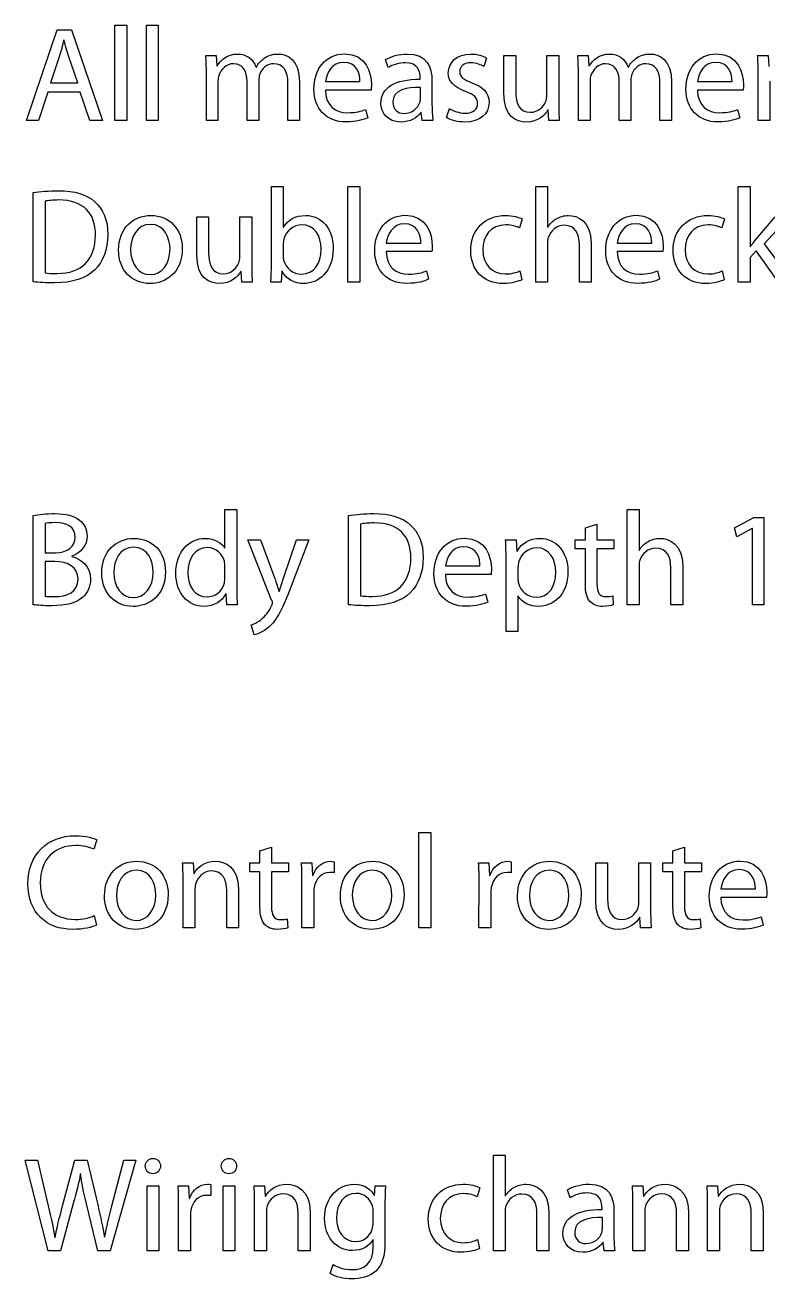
# Model space of a CAD drawing. Extents: x 14 to 1178, y 12 to 836.
# Drawn here: x 332.73 to 356.1, y 734 to 773.45 of the extents above; entities that cross this region are included whole.
import ezdxf

# ---------------------------------------------------------------- set-up
doc = ezdxf.new("R2010")
doc.units = 0
doc.layers.add('Gibson-Explorer-00-1958', color=7, linetype='CONTINUOUS')

msp = doc.modelspace()

# ---------------------------------------------------------------- linework, layer by layer
at = {"layer": 'Gibson-Explorer-00-1958', "color": 7}
for points in [[(333.452677, 771.342092), (333.156227, 770.444625), (332.775199, 770.444625), (333.74465, 773.297857), (334.189242, 773.297857), (335.162824, 770.444625), (334.769222, 770.444625), (334.464331, 771.342092), (333.452677, 771.342092)], [(335.55677, 773.450292), (335.929357, 773.450292), (335.929357, 770.444625), (335.55677, 770.444625), (335.55677, 773.450292)], [(336.547409, 773.450292), (336.919995, 773.450292), (336.919995, 770.444625), (336.547409, 770.444625), (336.547409, 773.450292)], [(342.887933, 768.370327), (343.26052, 768.370327), (343.26052, 765.364661), (342.887933, 765.364661), (342.887933, 768.370327)], [(355.608422, 757.609053), (355.599956, 757.609053), (355.121589, 757.350855), (355.049587, 757.634559), (355.650756, 757.956328), (355.968221, 757.956328), (355.968221, 755.204555), (355.608387, 755.204555), (355.608387, 757.609053)], [(345.120699, 748.050292), (345.493286, 748.050292), (345.493286, 745.044626), (345.120699, 745.044626), (345.120699, 748.050292)], [(336.568079, 734.884697), (336.568079, 736.933665), (336.940665, 736.933665), (336.940665, 734.884697), (336.568079, 734.884697)], [(338.959492, 734.884697), (338.959492, 736.933665), (339.332078, 736.933665), (339.332078, 734.884697), (338.959492, 734.884697)]]:
    msp.add_lwpolyline(points, close=True, dxfattribs=at)
for points in [[(333.960659, 772.97196), (333.947924, 772.97196)], [(333.808227, 772.455529), (333.528831, 771.629923), (334.388208, 771.629923), (334.388194, 771.629923)], [(334.388194, 771.629923), (334.10449, 772.451225)], [(338.418595, 772.493594), (338.744499, 772.493594), (338.761397, 772.163394), (338.774132, 772.163394)], [(347.790976, 771.295561), (347.790976, 772.493594), (348.163563, 772.493594), (348.163563, 771.363259)], [(349.145763, 771.240457), (349.145763, 772.493594), (349.518176, 772.493594), (349.518176, 771.003425), (349.518191, 771.003425)], [(350.11938, 772.493594), (350.445283, 772.493594), (350.462182, 772.163394), (350.474917, 772.163394)], [(355.770806, 772.493594), (356.101006, 772.493594), (356.122173, 772.15909), (356.130639, 772.15909)], [(339.997657, 772.129457), (340.006088, 772.129457)], [(344.15454, 772.112559), (344.069965, 772.362325)], [(347.249251, 772.41316), (347.160369, 772.146496)], [(351.698442, 772.129457), (351.706873, 772.129457)], [(338.799603, 771.680723), (338.799603, 770.444625), (338.435458, 770.444625), (338.435458, 771.93878), (338.435494, 771.93878)], [(340.082218, 771.71466), (340.082218, 770.444625), (339.718243, 770.444625), (339.718243, 771.672292)], [(341.365006, 771.65109), (341.365006, 770.444625), (341.000858, 770.444625), (341.000858, 771.604594)], [(342.181863, 771.672292), (343.265688, 771.672292), (343.265688, 771.672292)], [(345.157924, 771.748421), (345.157924, 771.79079)], [(345.530511, 771.701925), (345.530511, 770.935727), (345.530493, 770.935727)], [(350.500387, 771.680723), (350.500387, 770.444625), (350.136243, 770.444625), (350.136243, 771.93878), (350.136243, 771.93878)], [(351.783003, 771.71466), (351.783003, 770.444625), (351.419028, 770.444625), (351.419028, 771.672292)], [(353.065777, 771.65109), (353.065777, 770.444625), (352.701643, 770.444625), (352.701643, 771.604594)], [(353.882775, 771.672292), (354.966614, 771.672292), (354.966614, 771.672292)], [(356.160202, 771.680723), (356.160202, 770.444625), (355.787598, 770.444625), (355.787598, 771.93878), (355.787739, 771.93878)], [(343.612793, 771.401323), (342.177739, 771.405557), (342.177728, 771.405627)], [(345.166363, 771.134694), (345.166363, 771.490223), (345.166349, 771.490223)], [(355.313747, 771.401323), (353.878683, 771.405557), (353.878647, 771.405627)], [(343.443456, 770.796027), (343.511151, 770.53349)], [(345.560126, 770.444625), (345.225608, 770.444625), (345.191671, 770.702823), (345.179112, 770.702823)], [(345.987658, 770.541957), (346.07654, 770.821357), (346.07654, 770.821357)], [(349.53523, 770.444625), (349.205019, 770.444625), (349.183817, 770.779129), (349.175386, 770.779129)], [(355.144379, 770.796027), (355.212077, 770.53349)], [(332.986901, 765.373198), (332.986901, 768.179933), (332.986901, 768.179827)], [(340.479294, 768.370327), (340.851884, 768.370327), (340.851884, 767.087733), (340.860315, 767.087733)], [(340.479301, 765.893827), (340.479301, 768.370327), (340.479294, 768.370327)], [(349.165917, 766.600759), (349.165917, 765.364661), (348.793331, 765.364661), (348.793331, 768.370327), (348.793345, 768.370327)], [(348.793345, 768.370327), (349.165931, 768.370327), (349.165931, 767.091861), (349.174363, 767.091861)], [(355.719054, 766.706698), (356.324526, 767.413629), (356.768956, 767.413629), (355.977252, 766.571125), (356.879022, 765.364661), (356.425985, 765.364661), (355.723357, 766.350992), (355.532858, 766.135163), (355.532858, 765.364661), (355.160254, 765.364661), (355.160254, 768.370327), (355.532858, 768.370327), (355.532858, 766.473794), (355.532822, 766.473794)], [(333.359487, 767.908788), (333.359487, 765.652421), (333.359487, 765.652492)], [(338.133858, 766.215596), (338.133858, 767.413629), (338.506444, 767.413629), (338.506444, 766.283294)], [(339.488645, 766.160492), (339.488645, 767.413629), (339.861058, 767.413629), (339.861058, 765.923461), (339.861072, 765.923461)], [(348.365807, 767.350059), (348.281059, 767.066531)], [(354.732687, 767.350059), (354.64795, 767.066531)], [(340.851887, 766.554263), (340.851887, 766.185963), (340.851884, 766.185963)], [(344.094405, 766.592327), (345.178234, 766.592327), (345.178234, 766.592327)], [(350.537415, 766.583896), (350.537415, 765.364661), (350.165002, 765.364661), (350.165002, 766.541492)], [(351.358562, 766.592327), (352.44239, 766.592327), (352.44239, 766.592327)], [(345.525339, 766.321359), (344.090285, 766.325592), (344.090271, 766.325663)], [(352.789516, 766.321359), (351.354462, 766.325592), (351.354427, 766.325663)], [(355.532822, 766.473794), (355.541289, 766.473794)], [(336.665057, 765.597565), (336.669185, 765.597565), (336.669192, 765.597565)], [(339.878111, 765.364661), (339.547901, 765.364661), (339.526699, 765.699165), (339.518267, 765.699165)], [(340.813808, 765.703327), (340.805201, 765.703327), (340.784175, 765.364661), (340.462403, 765.364661)], [(345.355999, 765.716063), (345.423697, 765.453561)], [(348.293805, 765.716063), (348.357368, 765.436663), (348.357368, 765.436663)], [(352.620155, 765.716063), (352.687853, 765.453561)], [(354.660685, 765.716063), (354.724256, 765.436663), (354.724256, 765.436663)], [(336.660764, 765.318165), (336.656636, 765.318165), (336.656633, 765.318165)], [(332.991208, 755.213163), (332.991208, 758.015771), (332.991208, 758.015594)], [(339.010313, 756.991022), (339.018745, 756.991022), (339.018745, 758.210222), (339.391331, 758.210222), (339.391334, 758.210222)], [(339.391334, 758.210222), (339.391334, 755.733722)], [(342.904987, 755.213092), (342.904987, 758.019828), (342.904987, 758.019722)], [(352.043945, 756.440653), (352.043945, 755.204555), (351.671359, 755.204555), (351.671359, 758.210222), (351.671377, 758.210222)], [(351.671377, 758.210222), (352.043963, 758.210222), (352.043963, 756.931755), (352.052394, 756.931755)], [(333.359487, 757.770026), (333.359487, 756.847265), (333.359487, 756.847194)], [(343.277573, 757.748683), (343.277573, 755.492316), (343.277573, 755.492386)], [(350.355022, 755.852326), (350.355022, 756.969926), (350.037384, 756.969926), (350.037384, 757.253629), (350.355022, 757.253629), (350.355022, 757.630361), (350.718997, 757.744731), (350.718979, 757.744626)], [(350.718979, 757.744626), (350.718979, 757.253524), (351.252453, 757.253524), (351.252453, 756.96982), (350.718979, 756.96982), (350.718979, 755.86499)], [(340.487905, 755.361153), (339.734291, 757.253524), (340.140638, 757.253524), (340.140641, 757.253524)], [(340.140641, 757.253524), (340.585233, 756.042755)], [(340.860319, 756.051186), (341.266842, 757.253524), (341.660443, 757.253524), (341.101647, 755.792988)], [(347.844754, 757.253524), (348.179103, 757.253524), (348.200269, 756.902122), (348.208701, 756.902122)], [(333.359487, 756.847194), (333.693836, 756.847194)], [(334.201987, 756.741255), (334.201987, 756.728555)], [(333.664206, 756.571851), (333.359487, 756.571851), (333.359487, 755.483885), (333.359487, 755.483955)], [(339.018748, 756.063781), (339.018748, 756.419486), (339.018748, 756.419486)], [(345.956479, 756.432222), (347.040308, 756.432222), (347.040308, 756.432222)], [(348.242634, 755.479651), (348.234203, 755.479651), (348.234203, 754.366355), (347.861613, 754.366355), (347.861613, 756.584657), (347.861617, 756.584657)], [(348.234206, 756.394157), (348.234206, 756.038628), (348.234206, 756.038628)], [(353.41545, 756.42379), (353.41545, 755.204555), (353.043023, 755.204555), (353.043023, 756.381386)], [(347.387413, 756.161253), (345.952359, 756.165486), (345.952345, 756.165557)], [(339.408197, 755.204555), (339.073852, 755.204555), (339.056813, 755.560085), (339.048381, 755.560085)], [(340.720626, 755.623655), (340.729233, 755.623655)], [(347.218072, 755.555957), (347.285771, 755.293455)], [(351.214385, 755.492492), (351.231283, 755.208965)], [(336.131738, 755.158059), (336.127611, 755.158059), (336.127604, 755.158059)], [(336.136063, 755.437459), (336.140191, 755.437459), (336.140198, 755.437459)], [(339.941685, 754.269059), (339.848668, 754.582185)], [(334.989363, 747.817424), (334.896173, 747.516822)], [(340.120642, 745.692361), (340.120642, 746.809961), (339.803005, 746.809961), (339.803005, 747.093665), (340.120642, 747.093665), (340.120642, 747.470396), (340.484617, 747.584767), (340.484635, 747.584696)], [(340.484635, 747.584696), (340.484635, 747.093594), (341.018109, 747.093594), (341.018109, 746.809891), (340.484635, 746.809891), (340.484635, 745.705061)], [(353.109592, 745.692361), (353.109592, 746.809961), (352.791951, 746.809961), (352.791951, 747.093665), (353.109592, 747.093665), (353.109592, 747.470396), (353.473588, 747.584767), (353.473517, 747.584696)], [(353.473517, 747.584696), (353.473517, 747.093594), (354.006988, 747.093594), (354.006988, 746.809891), (353.473517, 746.809891), (353.473517, 745.705061)], [(337.686165, 747.093594), (338.016379, 747.093594), (338.037581, 746.759091), (338.046013, 746.759091)], [(341.42447, 747.093594), (341.75055, 747.093594), (341.767413, 746.691393), (341.780148, 746.691393)], [(342.453149, 747.127391), (342.453149, 746.780116)], [(346.996052, 747.093594), (347.322131, 747.093594), (347.338994, 746.691393), (347.351729, 746.691393)], [(348.024731, 747.127391), (348.024731, 746.780116)], [(350.679517, 745.895561), (350.679517, 747.093594), (351.052104, 747.093594), (351.052104, 745.963259)], [(352.034304, 745.840457), (352.034304, 747.093594), (352.406717, 747.093594), (352.406717, 745.603426), (352.406731, 745.603426)], [(338.075632, 746.280724), (338.075632, 745.044626), (337.703042, 745.044626), (337.703042, 746.538781), (337.703063, 746.538781)], [(341.809792, 746.136755), (341.809792, 745.044485), (341.437205, 745.044485), (341.441509, 746.45422), (341.441509, 746.454361)], [(347.381373, 746.136755), (347.381373, 745.044485), (347.008784, 745.044485), (347.013087, 746.45422), (347.013091, 746.454361)], [(339.447133, 746.268165), (339.447133, 745.044626), (339.07472, 745.044626), (339.07472, 746.225761)], [(356.048054, 746.001324), (354.612989, 746.005557), (354.612954, 746.005628)], [(354.617117, 746.272293), (355.700921, 746.272293), (355.700921, 746.272293)], [(334.908919, 745.429789), (334.980924, 745.133491), (334.980924, 745.133491)], [(336.221503, 745.27753), (336.22563, 745.27753), (336.225637, 745.27753)], [(340.980041, 745.332528), (340.996904, 745.049)], [(343.639135, 745.27753), (343.643262, 745.27753), (343.643269, 745.27753)], [(349.210717, 745.27753), (349.214844, 745.27753), (349.214851, 745.27753)], [(352.423771, 745.044626), (352.09356, 745.044626), (352.072358, 745.37913), (352.063927, 745.37913)], [(353.968923, 745.332528), (353.985856, 745.049)], [(355.878686, 745.396028), (355.946384, 745.133491)], [(336.217213, 744.99813), (336.213085, 744.99813), (336.213078, 744.99813)], [(343.634845, 744.99813), (343.630718, 744.99813), (343.630711, 744.99813)], [(349.206423, 744.99813), (349.202296, 744.99813), (349.202292, 744.99813)], [(333.456811, 734.884697), (332.733, 737.737928), (333.122466, 737.737928), (333.461119, 736.294432)], [(333.913969, 736.298559), (334.294997, 737.737928), (334.680333, 737.737928), (335.027424, 736.290128)], [(335.463394, 736.298559), (335.840287, 737.737928), (336.217008, 737.737928), (335.408445, 734.884697), (335.023113, 734.884697), (334.663273, 736.366434)], [(347.832488, 736.120795), (347.832488, 734.884697), (347.459902, 734.884697), (347.459902, 737.890363), (347.459919, 737.890363)], [(347.459919, 737.890363), (347.832505, 737.890363), (347.832505, 736.611897), (347.840937, 736.611897)], [(334.477062, 737.301965), (334.468631, 737.301965)], [(336.750151, 737.310397), (336.745847, 737.310397), (336.745847, 737.310397)], [(337.545982, 736.933665), (337.872062, 736.933665), (337.888924, 736.531463), (337.90166, 736.531463)], [(338.574661, 736.967461), (338.574661, 736.620187)], [(339.141564, 737.310397), (339.13726, 737.310397), (339.137257, 737.310397)], [(339.933229, 736.933665), (340.263443, 736.933665), (340.284645, 736.599161), (340.293077, 736.599161)], [(343.717695, 736.628759), (343.726126, 736.628759), (343.738862, 736.933665), (344.069072, 736.933665)], [(351.832935, 736.933665), (352.163145, 736.933665), (352.184347, 736.599161), (352.192779, 736.599161)], [(354.182283, 736.933665), (354.512518, 736.933665), (354.533685, 736.599161), (354.542152, 736.599161)], [(347.032384, 736.870095), (346.947633, 736.586567)], [(349.87698, 736.55263), (349.792405, 736.80222)], [(334.248487, 736.370561), (333.84214, 734.884697), (333.456804, 734.884697), (333.456811, 734.884697)], [(337.931304, 735.976861), (337.931304, 734.884591), (337.558717, 734.884591), (337.563021, 736.294326), (337.563021, 736.294432)], [(340.322696, 736.120795), (340.322696, 734.884697), (339.950106, 734.884697), (339.950106, 736.378993), (339.950127, 736.378993)], [(344.052209, 736.374865), (344.052209, 735.185299), (344.052202, 735.185299)], [(350.880364, 736.188493), (350.880364, 736.230861)], [(352.222398, 736.120795), (352.222398, 734.884697), (351.849812, 734.884697), (351.849812, 736.378993), (351.849833, 736.378993)], [(354.571679, 736.120795), (354.571679, 734.884697), (354.199075, 734.884697), (354.199075, 736.378993), (354.199216, 736.378993)], [(341.694197, 736.108236), (341.694197, 734.884697), (341.321784, 734.884697), (341.321784, 736.065832)], [(343.679609, 735.760961), (343.679609, 736.129226), (343.679616, 736.129226)], [(349.203989, 736.103932), (349.203989, 734.884697), (348.831572, 734.884697), (348.831572, 736.061528)], [(350.888806, 735.574765), (350.888806, 735.930295), (350.888824, 735.930295)], [(351.252951, 736.141997), (351.252951, 735.375799), (351.252968, 735.375799)], [(353.59392, 736.108236), (353.59392, 734.884697), (353.221493, 734.884697), (353.221493, 736.065832)], [(355.943244, 736.108236), (355.943244, 734.884697), (355.570852, 734.884697), (355.570852, 736.065832)], [(333.672821, 735.308101), (333.681252, 735.308101)], [(335.22638, 735.312228), (335.234811, 735.312228)], [(343.683751, 735.011661), (343.683751, 735.236099), (343.675319, 735.236099)], [(346.960382, 735.236099), (347.023942, 734.956699), (347.023942, 734.956699)], [(351.282602, 734.884697), (350.948084, 734.884697), (350.914146, 735.142895), (350.901552, 735.142895)], [(342.329141, 734.169334), (342.42233, 734.457165)]]:
    msp.add_lwpolyline(points, dxfattribs=at)
for points in [[(333.947924, 772.97196), (333.909856, 772.806931), (333.863176, 772.62899), (333.808227, 772.455529)], [(334.10449, 772.451225), (334.045234, 772.637421), (334.002862, 772.806931), (333.960659, 772.97196)], [(338.435494, 771.93878), (338.435494, 772.154927), (338.427062, 772.32426), (338.418595, 772.493594)], [(338.774132, 772.163394), (338.88851, 772.358021), (339.079024, 772.54009), (339.421811, 772.54009)], [(339.421811, 772.54009), (339.697073, 772.54009), (339.908775, 772.370792), (339.997657, 772.129457)], [(340.238975, 772.396262), (340.361621, 772.48929), (340.492879, 772.54009), (340.687697, 772.54009)], [(340.687697, 772.54009), (340.96279, 772.54009), (341.365006, 772.362325), (341.365006, 771.65109)], [(341.817888, 771.435261), (341.817888, 772.057631), (342.186167, 772.544429), (342.783031, 772.544429)], [(342.783031, 772.544429), (343.451895, 772.544429), (343.625528, 771.955996), (343.625528, 771.579088)], [(344.069965, 772.362325), (344.239291, 772.467947), (344.489058, 772.54009), (344.74727, 772.54009)], [(344.74727, 772.54009), (345.378065, 772.54009), (345.530511, 772.112559), (345.530511, 771.701925)], [(346.042779, 771.93878), (346.042779, 772.269157), (346.313564, 772.54009), (346.749714, 772.54009)], [(346.749714, 772.54009), (346.957109, 772.54009), (347.139181, 772.485162), (347.249251, 772.41316)], [(350.136243, 771.93878), (350.136243, 772.154927), (350.127812, 772.32426), (350.11938, 772.493594)], [(350.474917, 772.163394), (350.589294, 772.358021), (350.779809, 772.54009), (351.122596, 772.54009)], [(351.122596, 772.54009), (351.397858, 772.54009), (351.609559, 772.370792), (351.698442, 772.129457)], [(351.939587, 772.396262), (352.062406, 772.48929), (352.193664, 772.54009), (352.388482, 772.54009)], [(352.388482, 772.54009), (352.663575, 772.54009), (353.065777, 772.362325), (353.065777, 771.65109)], [(353.518814, 771.435261), (353.518814, 772.057631), (353.887079, 772.544429), (354.483943, 772.544429)], [(354.483943, 772.544429), (355.15281, 772.544429), (355.326447, 771.955996), (355.326447, 771.579088)], [(355.787739, 771.93878), (355.787739, 772.154927), (355.783506, 772.32426), (355.770806, 772.493594)], [(339.290532, 772.235396), (339.061953, 772.235396), (338.888492, 772.049023), (338.829236, 771.862792)], [(339.718243, 771.672292), (339.718243, 772.002492), (339.574235, 772.235396), (339.290532, 772.235396)], [(340.006088, 772.129457), (340.069475, 772.247955), (340.154227, 772.332727), (340.238975, 772.396262)], [(340.556439, 772.235396), (340.340433, 772.235396), (340.179546, 772.078621), (340.111851, 771.900857)], [(341.000858, 771.604594), (341.000858, 772.002492), (340.85272, 772.235396), (340.556439, 772.235396)], [(342.753402, 772.277764), (342.372373, 772.277764), (342.211489, 771.93049), (342.181863, 771.672292)], [(343.265688, 771.672292), (343.269992, 771.90516), (343.168364, 772.277764), (342.753402, 772.277764)], [(344.692148, 772.265029), (344.4975, 772.265029), (344.298547, 772.20989), (344.15454, 772.112559)], [(345.157924, 771.79079), (345.157924, 771.960123), (345.111245, 772.269157), (344.692148, 772.265029)], [(346.741272, 772.265029), (346.521132, 772.265029), (346.40262, 772.137888), (346.40262, 771.985629)], [(347.160369, 772.146496), (347.079925, 772.193027), (346.931786, 772.265029), (346.741272, 772.265029)], [(350.99132, 772.235396), (350.762738, 772.235396), (350.589277, 772.049023), (350.530021, 771.862792)], [(351.419028, 771.672292), (351.419028, 772.002492), (351.27502, 772.235396), (350.99132, 772.235396)], [(351.706873, 772.129457), (351.77026, 772.247955), (351.855012, 772.332727), (351.939587, 772.396262)], [(352.257224, 772.235396), (352.041218, 772.235396), (351.880331, 772.078621), (351.812636, 771.900857)], [(352.701643, 771.604594), (352.701643, 772.002492), (352.553505, 772.235396), (352.257224, 772.235396)], [(354.45431, 772.277764), (354.07331, 772.277764), (353.912408, 771.93049), (353.882775, 771.672292)], [(354.966614, 771.672292), (354.970847, 771.90516), (354.869283, 772.277764), (354.45431, 772.277764)], [(338.829236, 771.862792), (338.808034, 771.807864), (338.799603, 771.744294), (338.799603, 771.680723)], [(340.111851, 771.900857), (340.094953, 771.845929), (340.082218, 771.778231), (340.082218, 771.71466)], [(343.925957, 770.986527), (343.925957, 771.481757), (344.366242, 771.752725), (345.157924, 771.748421)], [(346.588826, 771.358955), (346.21624, 771.494527), (346.042779, 771.693459), (346.042779, 771.93878)], [(346.40262, 771.985629), (346.40262, 771.811992), (346.521132, 771.735862), (346.787782, 771.634227)], [(350.530021, 771.862792), (350.508819, 771.807864), (350.500387, 771.744294), (350.500387, 771.680723)], [(351.812636, 771.900857), (351.795773, 771.845929), (351.783003, 771.778231), (351.783003, 771.71466)], [(342.825404, 770.402257), (342.198916, 770.402257), (341.817888, 770.821357), (341.817888, 771.435261)], [(342.177728, 771.405627), (342.18616, 770.90179), (342.503631, 770.694392), (342.876221, 770.694392)], [(343.625528, 771.579088), (343.625528, 771.502959), (343.621224, 771.443692), (343.612793, 771.401323)], [(345.166349, 771.490223), (344.759998, 771.49869), (344.29853, 771.426829), (344.29853, 771.028931)], [(346.965547, 770.982223), (346.965547, 771.159812), (346.859784, 771.257496), (346.588826, 771.358955)], [(346.787782, 771.634227), (347.139181, 771.502959), (347.325387, 771.325194), (347.325387, 771.016161)], [(348.498081, 770.398129), (348.176309, 770.398129), (347.790976, 770.580021), (347.790976, 771.295561)], [(348.163563, 771.363259), (348.163563, 770.973792), (348.286379, 770.707127), (348.620727, 770.707127)], [(354.526312, 770.402257), (353.899849, 770.402257), (353.518814, 770.821357), (353.518814, 771.435261)], [(353.878647, 771.405627), (353.887114, 770.90179), (354.204543, 770.694392), (354.577147, 770.694392)], [(355.326447, 771.579088), (355.326447, 771.502959), (355.322214, 771.443692), (355.313747, 771.401323)], [(344.552448, 770.398129), (344.137659, 770.398129), (343.925957, 770.690088), (343.925957, 770.986527)], [(344.29853, 771.028931), (344.29853, 770.783292), (344.459414, 770.673225), (344.64562, 770.673225)], [(344.64562, 770.673225), (344.916579, 770.673225), (345.090212, 770.842523), (345.149465, 771.016161)], [(345.149465, 771.016161), (345.162059, 771.054225), (345.166363, 771.096594), (345.166363, 771.134694)], [(345.530493, 770.935727), (345.530493, 770.757962), (345.538924, 770.584325), (345.560126, 770.444625)], [(347.325387, 771.016161), (347.325387, 770.652023), (347.041684, 770.398129), (346.563335, 770.398129)], [(346.571946, 770.677529), (346.838596, 770.677529), (346.965547, 770.808762), (346.965547, 770.982223)], [(348.620727, 770.707127), (348.870498, 770.707127), (349.044128, 770.880447), (349.111826, 771.049921)], [(349.111826, 771.049921), (349.133028, 771.100757), (349.145763, 771.168631), (349.145763, 771.240457)], [(349.518191, 771.003425), (349.518191, 770.791723), (349.522494, 770.605527), (349.53523, 770.444625)], [(343.511151, 770.53349), (343.379893, 770.474259), (343.15131, 770.402257), (342.825404, 770.402257)], [(342.876221, 770.694392), (343.142872, 770.694392), (343.308064, 770.740888), (343.443456, 770.796027)], [(345.179112, 770.702823), (345.069042, 770.541957), (344.844594, 770.398129), (344.552448, 770.398129)], [(346.563335, 770.398129), (346.33906, 770.398129), (346.131662, 770.457361), (345.987658, 770.541957)], [(346.07654, 770.821357), (346.190918, 770.753659), (346.385566, 770.677529), (346.571946, 770.677529)], [(349.175386, 770.779129), (349.082196, 770.613959), (348.862056, 770.398129), (348.498081, 770.398129)], [(355.212077, 770.53349), (355.080808, 770.474259), (354.852243, 770.402257), (354.526312, 770.402257)], [(354.577147, 770.694392), (354.843777, 770.694392), (355.008983, 770.740888), (355.144379, 770.796027)], [(332.986901, 768.179827), (333.215483, 768.213694), (333.482307, 768.239094), (333.77428, 768.239094)], [(333.77428, 768.239094), (334.303446, 768.239094), (334.68034, 768.120561), (334.930107, 767.887657)], [(333.791333, 767.946853), (333.600819, 767.946853), (333.456811, 767.929919), (333.359487, 767.908788)], [(334.946987, 766.846327), (334.951291, 767.527753), (334.570266, 767.946853), (333.791333, 767.946853)], [(334.930107, 767.887657), (335.188319, 767.654964), (335.336457, 767.320425), (335.336457, 766.858957)], [(335.674436, 766.372194), (335.674436, 767.057923), (336.127466, 767.460125), (336.690394, 767.460125)], [(336.690394, 767.460125), (337.278816, 767.460125), (337.676725, 767.032594), (337.676725, 766.410259)], [(340.860315, 767.087733), (340.991573, 767.316298), (341.228597, 767.460125), (341.558808, 767.460125)], [(341.558808, 767.460125), (342.066787, 767.460125), (342.422493, 767.036898), (342.422493, 766.41869)], [(343.73043, 766.355296), (343.73043, 766.977666), (344.098713, 767.464464), (344.695574, 767.464464)], [(344.695574, 767.464464), (345.36444, 767.464464), (345.538074, 766.876031), (345.538074, 766.499123)], [(346.74868, 766.368031), (346.74868, 766.998657), (347.180523, 767.460125), (347.849389, 767.460125)], [(347.849389, 767.460125), (348.06953, 767.460125), (348.264178, 767.405198), (348.365807, 767.350059)], [(349.174363, 767.091861), (349.233619, 767.197623), (349.326809, 767.295131), (349.441013, 767.354363)], [(349.441013, 767.354363), (349.551087, 767.422061), (349.682345, 767.460125), (349.822042, 767.460125)], [(349.822042, 767.460125), (350.097134, 767.460125), (350.537415, 767.290827), (350.537415, 766.583896)], [(350.994587, 766.355296), (350.994587, 766.977666), (351.362869, 767.464464), (351.95973, 767.464464)], [(351.95973, 767.464464), (352.628597, 767.464464), (352.802216, 766.876031), (352.802216, 766.499123)], [(353.115554, 766.368031), (353.115554, 766.998657), (353.547389, 767.460125), (354.216256, 767.460125)], [(354.216256, 767.460125), (354.436424, 767.460125), (354.631052, 767.405198), (354.732687, 767.350059)], [(336.677634, 767.180761), (336.241657, 767.180761), (336.051143, 766.774396), (336.051143, 766.384929)], [(337.291548, 766.397665), (337.291548, 766.744763), (337.117914, 767.180761), (336.677634, 767.180761)], [(341.435985, 767.16799), (341.18208, 767.16799), (340.944886, 766.990225), (340.873054, 766.710825)], [(342.045595, 766.401792), (342.045595, 766.816765), (341.833893, 767.16799), (341.435985, 767.16799)], [(344.665948, 767.197623), (344.284919, 767.197623), (344.124035, 766.850525), (344.094405, 766.592327)], [(345.178234, 766.592327), (345.182361, 766.825196), (345.080909, 767.197623), (344.665948, 767.197623)], [(347.849389, 767.163863), (347.379475, 767.163863), (347.125401, 766.812461), (347.125401, 766.384929)], [(348.281059, 767.066531), (348.192173, 767.113063), (348.052477, 767.163863), (347.849389, 767.163863)], [(349.690784, 767.151127), (349.449455, 767.151127), (349.263249, 766.981794), (349.191247, 766.778523)], [(350.165002, 766.541492), (350.165002, 766.876031), (350.042185, 767.151127), (349.690784, 767.151127)], [(351.930104, 767.197623), (351.549076, 767.197623), (351.388191, 766.850525), (351.358562, 766.592327)], [(352.44239, 766.592327), (352.446694, 766.825196), (352.345066, 767.197623), (351.930104, 767.197623)], [(354.216256, 767.163863), (353.746356, 767.163863), (353.492285, 766.812461), (353.492285, 766.384929)], [(354.64795, 767.066531), (354.55905, 767.113063), (354.41935, 767.163863), (354.216256, 767.163863)], [(333.732077, 765.635559), (334.519452, 765.631325), (334.946987, 766.075825), (334.946987, 766.846327)], [(335.336457, 766.858957), (335.336457, 766.393361), (335.188319, 766.012325), (334.925803, 765.749823)], [(340.873054, 766.710825), (340.860319, 766.664329), (340.851887, 766.613494), (340.851887, 766.554263)], [(349.191247, 766.778523), (349.170045, 766.7279), (349.165917, 766.672761), (349.165917, 766.600759)], [(355.541289, 766.473794), (355.592089, 766.545796), (355.659787, 766.638823), (355.719054, 766.706698)], [(336.656633, 765.318165), (336.106278, 765.318165), (335.674436, 765.724494), (335.674436, 766.372194)], [(336.051143, 766.384929), (336.051143, 765.936196), (336.305217, 765.597565), (336.665057, 765.597565)], [(337.676725, 766.410259), (337.676725, 765.648365), (337.147558, 765.318165), (336.660764, 765.318165)], [(336.669192, 765.597565), (337.024897, 765.597565), (337.291548, 765.931892), (337.291548, 766.397665)], [(338.840962, 765.318165), (338.51919, 765.318165), (338.133858, 765.500057), (338.133858, 766.215596)], [(338.506444, 766.283294), (338.506444, 765.893827), (338.62926, 765.627021), (338.963609, 765.627021)], [(339.454707, 765.969957), (339.475909, 766.020792), (339.488645, 766.088631), (339.488645, 766.160492)], [(340.851884, 766.185963), (340.851884, 766.13929), (340.856011, 766.092794), (340.864443, 766.050425)], [(341.423408, 765.614427), (341.817013, 765.614427), (342.045595, 765.931892), (342.045595, 766.401792)], [(342.422493, 766.41869), (342.422493, 765.682125), (341.956717, 765.318165), (341.499552, 765.318165)], [(344.737949, 765.322292), (344.111459, 765.322292), (343.73043, 765.741392), (343.73043, 766.355296)], [(344.090271, 766.325663), (344.098702, 765.821825), (344.416177, 765.614427), (344.788764, 765.614427)], [(345.538074, 766.499123), (345.538074, 766.422994), (345.53377, 766.363727), (345.525339, 766.321359)], [(347.768946, 765.318165), (347.150893, 765.318165), (346.74868, 765.737265), (346.74868, 766.368031)], [(347.125401, 766.384929), (347.125401, 765.910725), (347.430293, 765.618731), (347.83664, 765.618731)], [(352.002106, 765.322292), (351.375615, 765.322292), (350.994587, 765.741392), (350.994587, 766.355296)], [(351.354427, 766.325663), (351.362858, 765.821825), (351.680334, 765.614427), (352.05292, 765.614427)], [(352.802216, 766.499123), (352.802216, 766.422994), (352.797983, 766.363727), (352.789516, 766.321359)], [(354.135822, 765.318165), (353.517791, 765.318165), (353.115554, 765.737265), (353.115554, 766.368031)], [(353.492285, 766.384929), (353.492285, 765.910725), (353.797156, 765.618731), (354.20352, 765.618731)], [(334.925803, 765.749823), (334.654845, 765.483159), (334.21456, 765.339331), (333.660075, 765.339331)], [(338.963609, 765.627021), (339.213376, 765.627021), (339.387009, 765.800623), (339.454707, 765.969957)], [(339.861072, 765.923461), (339.861072, 765.711759), (339.865376, 765.525563), (339.878111, 765.364661)], [(340.462403, 765.364661), (340.474997, 765.504361), (340.479301, 765.711759), (340.479301, 765.893827)], [(340.864443, 766.050425), (340.936444, 765.792192), (341.156588, 765.614427), (341.423408, 765.614427)], [(333.660075, 765.339331), (333.393251, 765.339331), (333.177415, 765.347798), (332.986901, 765.373198)], [(333.359487, 765.652492), (333.452677, 765.635559), (333.588069, 765.635559), (333.732077, 765.635559)], [(339.518267, 765.699165), (339.425077, 765.533994), (339.204937, 765.318165), (338.840962, 765.318165)], [(341.499552, 765.318165), (341.203275, 765.318165), (340.970385, 765.432359), (340.813808, 765.703327)], [(345.423697, 765.453561), (345.292611, 765.394294), (345.063856, 765.322292), (344.737949, 765.322292)], [(344.788764, 765.614427), (345.055414, 765.614427), (345.220609, 765.660923), (345.355999, 765.716063)], [(348.357368, 765.436663), (348.260044, 765.38999), (348.044035, 765.318165), (347.768946, 765.318165)], [(347.83664, 765.618731), (348.048342, 765.618731), (348.188042, 765.66939), (348.293805, 765.716063)], [(352.687853, 765.453561), (352.556595, 765.394294), (352.328013, 765.322292), (352.002106, 765.322292)], [(352.05292, 765.614427), (352.319571, 765.614427), (352.484762, 765.660923), (352.620155, 765.716063)], [(354.724256, 765.436663), (354.626924, 765.38999), (354.410918, 765.318165), (354.135822, 765.318165)], [(354.20352, 765.618731), (354.415222, 765.618731), (354.554922, 765.66939), (354.660685, 765.716063)], [(332.991208, 758.015594), (333.152093, 758.053659), (333.410305, 758.078988), (333.664206, 758.078988)], [(333.664206, 758.078988), (334.032661, 758.078988), (334.269682, 758.015594), (334.443143, 757.87159)], [(334.443143, 757.87159), (334.591454, 757.761524), (334.684471, 757.59219), (334.684471, 757.367718)], [(342.904987, 758.019722), (343.133569, 758.053588), (343.400393, 758.078988), (343.692362, 758.078988)], [(343.692362, 758.078988), (344.221529, 758.078988), (344.598422, 757.960455), (344.848193, 757.727586)], [(333.685394, 757.795426), (333.516067, 757.795426), (333.418743, 757.782726), (333.359487, 757.770026)], [(334.30775, 757.329653), (334.30775, 757.659888), (334.057984, 757.795426), (333.685394, 757.795426)], [(343.709415, 757.786747), (343.518901, 757.786747), (343.374897, 757.769814), (343.277573, 757.748683)], [(344.865073, 756.686222), (344.869377, 757.367647), (344.488352, 757.786747), (343.709415, 757.786747)], [(344.848193, 757.727586), (345.106401, 757.494859), (345.254543, 757.160355), (345.254543, 756.698851)], [(333.693836, 756.847194), (334.079168, 756.847194), (334.30775, 757.054592), (334.30775, 757.329653)], [(334.684471, 757.367718), (334.684471, 757.088353), (334.498264, 756.847194), (334.201987, 756.741255)], [(335.145407, 756.212088), (335.145407, 756.897818), (335.598437, 757.300055), (336.161368, 757.300055)], [(336.161368, 757.300055), (336.749791, 757.300055), (337.147699, 756.872312), (337.147699, 756.250153)], [(337.473627, 756.199318), (337.469323, 756.885259), (337.897031, 757.300055), (338.392264, 757.300055)], [(338.392264, 757.300055), (338.709729, 757.300055), (338.921431, 757.151888), (339.010313, 756.991022)], [(345.592504, 756.19519), (345.592504, 756.817561), (345.960787, 757.304324), (346.557648, 757.304324)], [(346.557648, 757.304324), (347.226514, 757.304324), (347.400148, 756.715926), (347.400148, 756.339018)], [(347.861617, 756.584657), (347.861617, 756.847194), (347.857313, 757.05872), (347.844754, 757.253524)], [(348.208701, 756.902122), (348.356839, 757.156192), (348.602475, 757.300055), (348.932689, 757.300055)], [(348.932689, 757.300055), (349.432226, 757.300055), (349.804643, 756.880955), (349.804643, 756.258584)], [(352.052394, 756.931755), (352.11165, 757.037694), (352.20484, 757.135026), (352.319045, 757.194257)], [(352.319045, 757.194257), (352.429115, 757.261955), (352.560373, 757.300055), (352.700073, 757.300055)], [(352.700073, 757.300055), (352.975183, 757.300055), (353.41545, 757.130722), (353.41545, 756.42379)], [(334.201987, 756.728555), (334.472773, 756.665161), (334.79041, 756.440724), (334.79041, 756.017496)], [(336.148636, 757.020655), (335.712659, 757.020655), (335.522149, 756.61429), (335.522149, 756.224824)], [(336.762554, 756.237559), (336.762554, 756.584657), (336.588921, 757.020655), (336.148636, 757.020655)], [(338.464241, 757.007884), (338.078906, 757.007884), (337.850327, 756.669253), (337.850327, 756.22052)], [(339.00185, 756.580353), (338.946728, 756.813257), (338.743638, 757.007884), (338.464241, 757.007884)], [(343.650159, 755.475453), (344.437538, 755.47122), (344.865073, 755.91572), (344.865073, 756.686222)], [(345.254543, 756.698851), (345.254543, 756.233255), (345.106401, 755.85222), (344.843885, 755.589718)], [(346.528022, 757.037694), (346.146993, 757.037694), (345.986109, 756.69042), (345.956479, 756.432222)], [(347.040308, 756.432222), (347.044435, 756.66509), (346.942983, 757.037694), (346.528022, 757.037694)], [(348.822608, 757.003757), (348.568534, 757.003757), (348.327206, 756.825992), (348.255373, 756.546592)], [(349.427911, 756.241722), (349.427911, 756.652355), (349.216213, 757.003757), (348.822608, 757.003757)], [(352.568812, 756.991022), (352.327483, 756.991022), (352.141277, 756.821688), (352.069275, 756.618418)], [(353.043023, 756.381386), (353.043023, 756.715926), (352.920221, 756.991022), (352.568812, 756.991022)], [(334.40094, 756.021483), (334.40094, 756.406822), (334.066422, 756.571851), (333.664206, 756.571851)], [(339.018748, 756.419486), (339.018748, 756.470286), (339.014621, 756.529553), (339.00185, 756.580353)], [(347.400148, 756.339018), (347.400148, 756.262888), (347.395844, 756.203622), (347.387413, 756.161253)], [(348.255373, 756.546592), (348.246765, 756.495792), (348.234206, 756.440653), (348.234206, 756.394157)], [(352.069275, 756.618418), (352.048073, 756.567794), (352.043945, 756.512655), (352.043945, 756.440653)], [(333.668513, 755.467022), (334.049542, 755.467022), (334.40094, 755.606686), (334.40094, 756.021483)], [(334.79041, 756.017496), (334.79041, 755.771857), (334.692913, 755.585661), (334.544775, 755.445961)], [(336.127604, 755.158059), (335.577253, 755.158059), (335.145407, 755.564388), (335.145407, 756.212088)], [(335.522149, 756.224824), (335.522149, 755.77609), (335.776223, 755.437459), (336.136063, 755.437459)], [(337.147699, 756.250153), (337.147699, 755.488259), (336.618533, 755.158059), (336.131738, 755.158059)], [(336.140198, 755.437459), (336.495904, 755.437459), (336.762554, 755.771786), (336.762554, 756.237559)], [(338.354196, 755.158059), (337.85879, 755.158059), (337.473627, 755.577159), (337.473627, 756.199318)], [(337.850327, 756.22052), (337.850327, 755.80142), (338.057721, 755.458626), (338.455799, 755.458626)], [(338.455799, 755.458626), (338.70557, 755.458626), (338.934152, 755.627959), (339.00185, 755.903055)], [(339.00185, 755.903055), (339.014585, 755.953855), (339.018748, 756.00469), (339.018748, 756.063781)], [(340.585233, 756.042755), (340.636047, 755.907359), (340.686861, 755.746457), (340.720626, 755.623655)], [(340.729233, 755.623655), (340.767302, 755.746457), (340.809677, 755.903055), (340.860319, 756.051186)], [(346.600023, 755.162186), (345.973532, 755.162186), (345.592504, 755.581286), (345.592504, 756.19519)], [(345.952345, 756.165557), (345.960776, 755.66172), (346.278251, 755.454322), (346.650838, 755.454322)], [(348.234206, 756.038628), (348.234206, 755.987792), (348.238334, 755.932688), (348.251069, 755.886157)], [(348.251069, 755.886157), (348.314629, 755.627959), (348.543212, 755.450018), (348.805728, 755.450018)], [(348.805728, 755.450018), (349.199332, 755.450018), (349.427911, 755.771786), (349.427911, 756.241722)], [(349.804643, 756.258584), (349.804643, 755.52202), (349.351782, 755.158059), (348.873433, 755.158059)], [(333.359487, 755.483955), (333.435627, 755.471255), (333.537255, 755.467022), (333.668513, 755.467022)], [(339.048381, 755.560085), (338.934177, 755.33152), (338.688541, 755.158059), (338.354196, 755.158059)], [(339.391334, 755.733722), (339.391334, 755.551653), (339.395462, 755.344255), (339.408197, 755.204555)], [(341.101647, 755.792988), (340.834996, 755.090185), (340.652924, 754.730351), (340.399019, 754.506055)], [(343.277573, 755.492386), (343.370763, 755.475453), (343.506155, 755.475453), (343.650159, 755.475453)], [(344.843885, 755.589718), (344.572931, 755.323053), (344.132646, 755.179226), (343.578157, 755.179226)], [(346.650838, 755.454322), (346.917488, 755.454322), (347.082683, 755.500853), (347.218072, 755.555957)], [(348.873433, 755.158059), (348.598167, 755.158059), (348.365454, 755.276557), (348.242634, 755.479651)], [(350.498856, 755.314728), (350.397225, 755.429098), (350.355022, 755.611026), (350.355022, 755.852326)], [(350.718979, 755.86499), (350.718979, 755.61092), (350.790981, 755.467092), (350.998376, 755.467092)], [(350.998376, 755.467092), (351.100007, 755.467092), (351.159263, 755.475559), (351.214385, 755.492492)], [(333.562751, 755.179296), (333.308673, 755.179296), (333.113855, 755.19623), (332.991208, 755.213163)], [(334.544775, 755.445961), (334.350126, 755.263892), (334.028354, 755.179296), (333.562751, 755.179296)], [(340.174571, 754.764288), (340.276203, 754.844722), (340.399019, 754.988726), (340.487905, 755.179226)], [(340.517539, 755.268126), (340.517539, 755.289292), (340.509107, 755.318926), (340.487905, 755.361153)], [(340.487905, 755.179226), (340.504803, 755.21729), (340.517539, 755.24262), (340.517539, 755.268126)], [(343.578157, 755.179226), (343.311337, 755.179226), (343.095501, 755.187692), (342.904987, 755.213092)], [(347.285771, 755.293455), (347.154685, 755.234188), (346.92593, 755.162186), (346.600023, 755.162186)], [(350.901072, 755.158165), (350.727439, 755.158165), (350.587739, 755.217396), (350.498856, 755.314728)], [(351.231283, 755.208965), (351.159281, 755.183565), (351.044903, 755.158165), (350.901072, 755.158165)], [(339.848668, 754.582185), (339.941685, 754.607585), (340.064501, 754.666957), (340.174571, 754.764288)], [(340.399019, 754.506055), (340.21264, 754.349492), (340.034875, 754.285922), (339.941685, 754.269059)], [(332.821882, 746.44593), (332.821882, 747.343361), (333.427185, 747.94453), (334.312058, 747.94453)], [(334.324631, 747.635355), (333.655767, 747.635355), (333.211349, 747.207789), (333.211349, 746.458489)], [(334.312058, 747.94453), (334.663287, 747.94453), (334.891866, 747.868224), (334.989363, 747.817424)], [(334.896173, 747.516822), (334.76078, 747.584696), (334.561828, 747.635355), (334.324631, 747.635355)], [(335.230881, 746.052159), (335.230881, 746.737889), (335.683912, 747.140091), (336.246843, 747.140091)], [(336.234076, 746.860726), (335.798099, 746.860726), (335.607585, 746.454361), (335.607585, 746.064894)], [(336.847994, 746.07763), (336.847994, 746.424728), (336.67436, 746.860726), (336.234076, 746.860726)], [(336.246843, 747.140091), (336.835262, 747.140091), (337.23317, 746.712559), (337.23317, 746.090224)], [(337.703063, 746.538781), (337.703063, 746.754928), (337.698759, 746.924261), (337.686165, 747.093594)], [(338.046013, 746.759091), (338.147644, 746.949591), (338.384665, 747.140091), (338.723318, 747.140091)], [(338.600502, 746.835396), (338.359174, 746.835396), (338.168659, 746.661759), (338.100961, 746.454361)], [(339.07472, 746.225761), (339.07472, 746.555996), (338.9519, 746.835396), (338.600502, 746.835396)], [(338.723318, 747.140091), (339.007022, 747.140091), (339.447133, 746.970793), (339.447133, 746.268165)], [(341.441509, 746.454361), (341.441509, 746.695696), (341.437205, 746.903094), (341.42447, 747.093594)], [(341.780148, 746.691393), (341.873168, 746.96663), (342.101747, 747.140091), (342.351517, 747.140091)], [(342.351517, 747.140091), (342.389758, 747.140091), (342.419388, 747.135857), (342.453149, 747.127391)], [(342.648514, 746.052159), (342.648514, 746.737889), (343.101544, 747.140091), (343.664471, 747.140091)], [(343.651711, 746.860726), (343.215735, 746.860726), (343.02522, 746.454361), (343.02522, 746.064894)], [(344.265626, 746.07763), (344.265626, 746.424728), (344.091996, 746.860726), (343.651711, 746.860726)], [(343.664471, 747.140091), (344.252894, 747.140091), (344.650803, 746.712559), (344.650803, 746.090224)], [(347.013091, 746.454361), (347.013091, 746.695696), (347.008787, 746.903094), (346.996052, 747.093594)], [(347.351729, 746.691393), (347.444746, 746.96663), (347.673502, 747.140091), (347.923272, 747.140091)], [(347.923272, 747.140091), (347.96134, 747.140091), (347.990966, 747.135857), (348.024731, 747.127391)], [(348.220095, 746.052159), (348.220095, 746.737889), (348.673126, 747.140091), (349.236053, 747.140091)], [(349.223293, 746.860726), (348.787316, 746.860726), (348.596802, 746.454361), (348.596802, 746.064894)], [(349.837208, 746.07763), (349.837208, 746.424728), (349.663574, 746.860726), (349.223293, 746.860726)], [(349.236053, 747.140091), (349.824476, 747.140091), (350.222384, 746.712559), (350.222384, 746.090224)], [(354.253121, 746.035261), (354.253121, 746.657632), (354.621421, 747.14443), (355.218286, 747.14443)], [(355.188652, 746.877765), (354.807617, 746.877765), (354.64675, 746.530491), (354.617117, 746.272293)], [(355.700921, 746.272293), (355.705154, 746.505161), (355.603589, 746.877765), (355.188652, 746.877765)], [(355.218286, 747.14443), (355.887152, 747.14443), (356.060754, 746.555996), (356.060754, 746.179089)], [(334.22731, 744.99813), (333.423051, 744.99813), (332.821882, 745.506094), (332.821882, 746.44593)], [(333.211349, 746.458489), (333.211349, 745.755861), (333.613392, 745.311291), (334.303446, 745.311291)], [(338.100961, 746.454361), (338.084063, 746.407865), (338.075632, 746.339991), (338.075632, 746.280724)], [(342.321891, 746.788583), (342.059548, 746.788583), (341.873168, 746.589616), (341.822351, 746.31452)], [(342.453149, 746.780116), (342.410946, 746.784349), (342.372705, 746.788583), (342.321891, 746.788583)], [(347.893473, 746.788583), (347.631126, 746.788583), (347.444746, 746.589616), (347.393932, 746.31452)], [(348.024731, 746.780116), (347.982528, 746.784349), (347.944287, 746.788583), (347.893473, 746.788583)], [(336.213078, 744.99813), (335.662724, 744.99813), (335.230881, 745.404459), (335.230881, 746.052159)], [(335.607585, 746.064894), (335.607585, 745.616161), (335.861662, 745.27753), (336.221503, 745.27753)], [(337.23317, 746.090224), (337.23317, 745.32833), (336.704004, 744.99813), (336.217213, 744.99813)], [(336.225637, 745.27753), (336.581343, 745.27753), (336.847994, 745.611857), (336.847994, 746.07763)], [(341.822351, 746.31452), (341.813919, 746.259416), (341.809792, 746.200149), (341.809792, 746.136755)], [(343.630711, 744.99813), (343.080356, 744.99813), (342.648514, 745.404459), (342.648514, 746.052159)], [(343.02522, 746.064894), (343.02522, 745.616161), (343.279298, 745.27753), (343.639135, 745.27753)], [(344.650803, 746.090224), (344.650803, 745.32833), (344.121636, 744.99813), (343.634845, 744.99813)], [(343.643269, 745.27753), (343.998975, 745.27753), (344.265626, 745.611857), (344.265626, 746.07763)], [(347.393932, 746.31452), (347.385501, 746.259416), (347.381373, 746.200149), (347.381373, 746.136755)], [(349.202292, 744.99813), (348.651938, 744.99813), (348.220095, 745.404459), (348.220095, 746.052159)], [(348.596802, 746.064894), (348.596802, 745.616161), (348.850876, 745.27753), (349.210717, 745.27753)], [(350.222384, 746.090224), (350.222384, 745.32833), (349.693218, 744.99813), (349.206423, 744.99813)], [(349.214851, 745.27753), (349.570557, 745.27753), (349.837208, 745.611857), (349.837208, 746.07763)], [(355.260654, 745.002257), (354.634156, 745.002257), (354.253121, 745.421357), (354.253121, 746.035261)], [(354.612954, 746.005628), (354.621421, 745.501791), (354.938886, 745.294393), (355.311454, 745.294393)], [(356.060754, 746.179089), (356.060754, 746.102959), (356.056521, 746.043693), (356.048054, 746.001324)], [(340.264477, 745.154763), (340.162845, 745.268957), (340.120642, 745.451061), (340.120642, 745.692361)], [(340.484635, 745.705061), (340.484635, 745.450991), (340.556637, 745.307128), (340.764031, 745.307128)], [(351.386622, 744.99813), (351.064849, 744.99813), (350.679517, 745.180022), (350.679517, 745.895561)], [(351.052104, 745.963259), (351.052104, 745.573793), (351.17492, 745.307128), (351.509268, 745.307128)], [(351.509268, 745.307128), (351.759035, 745.307128), (351.932669, 745.480448), (352.000367, 745.649922)], [(352.000367, 745.649922), (352.021569, 745.700757), (352.034304, 745.768632), (352.034304, 745.840457)], [(353.253419, 745.154763), (353.151819, 745.268957), (353.109592, 745.451061), (353.109592, 745.692361)], [(353.473517, 745.705061), (353.473517, 745.450991), (353.545519, 745.307128), (353.752917, 745.307128)], [(334.303446, 745.311291), (334.532198, 745.311291), (334.76078, 745.357963), (334.908919, 745.429789)], [(340.764031, 745.307128), (340.865663, 745.307128), (340.924919, 745.315594), (340.980041, 745.332528)], [(352.063927, 745.37913), (351.970737, 745.213959), (351.750597, 744.99813), (351.386622, 744.99813)], [(352.406731, 745.603426), (352.406731, 745.391724), (352.411035, 745.205528), (352.423771, 745.044626)], [(353.752917, 745.307128), (353.854517, 745.307128), (353.913784, 745.315594), (353.968923, 745.332528)], [(355.311454, 745.294393), (355.578119, 745.294393), (355.743289, 745.340889), (355.878686, 745.396028)], [(334.980924, 745.133491), (334.849666, 745.065828), (334.574401, 744.99813), (334.22731, 744.99813)], [(340.666689, 744.9982), (340.493059, 744.9982), (340.353359, 745.057432), (340.264477, 745.154763)], [(340.996904, 745.049), (340.924902, 745.0236), (340.810524, 744.9982), (340.666689, 744.9982)], [(353.655656, 744.9982), (353.482019, 744.9982), (353.342319, 745.057432), (353.253419, 745.154763)], [(353.985856, 745.049), (353.913854, 745.0236), (353.79966, 744.9982), (353.655656, 744.9982)], [(355.946384, 745.133491), (355.815327, 745.074259), (355.58655, 745.002257), (355.260654, 745.002257)], [(336.51313, 737.551732), (336.51313, 737.682965), (336.610454, 737.788728), (336.754285, 737.788728)], [(336.754285, 737.788728), (336.898289, 737.788728), (336.991479, 737.682965), (336.991479, 737.551732)], [(338.904543, 737.551732), (338.904543, 737.682965), (339.001868, 737.788728), (339.145699, 737.788728)], [(339.145699, 737.788728), (339.289703, 737.788728), (339.382892, 737.682965), (339.382892, 737.551732)], [(336.745847, 737.310397), (336.606147, 737.310397), (336.51313, 737.420463), (336.51313, 737.551732)], [(336.991479, 737.551732), (336.991479, 737.420463), (336.898289, 737.310397), (336.750151, 737.310397)], [(339.137257, 737.310397), (338.99756, 737.310397), (338.904543, 737.420463), (338.904543, 737.551732)], [(339.382892, 737.551732), (339.382892, 737.420463), (339.289703, 737.310397), (339.141564, 737.310397)], [(334.468631, 737.301965), (334.422121, 737.014099), (334.354253, 736.738861), (334.248487, 736.370561)], [(334.663273, 736.366434), (334.574387, 736.734699), (334.515131, 737.014099), (334.477062, 737.301965)], [(337.563021, 736.294432), (337.563021, 736.535767), (337.558717, 736.743165), (337.545982, 736.933665)], [(337.90166, 736.531463), (337.994677, 736.806701), (338.223259, 736.980161), (338.473029, 736.980161)], [(338.473029, 736.980161), (338.51127, 736.980161), (338.540896, 736.975928), (338.574661, 736.967461)], [(339.950127, 736.378993), (339.950127, 736.594999), (339.945823, 736.764332), (339.933229, 736.933665)], [(340.293077, 736.599161), (340.394708, 736.789661), (340.631729, 736.980161), (340.970382, 736.980161)], [(340.970382, 736.980161), (341.253913, 736.980161), (341.694197, 736.810863), (341.694197, 736.108236)], [(342.151383, 735.896534), (342.151383, 736.590695), (342.604413, 736.980161), (343.078458, 736.980161)], [(343.078458, 736.980161), (343.433991, 736.980161), (343.624505, 736.798093), (343.717695, 736.628759)], [(344.069072, 736.933665), (344.056337, 736.789661), (344.052209, 736.624632), (344.052209, 736.374865)], [(345.415255, 735.888067), (345.415255, 736.518693), (345.847097, 736.980161), (346.515964, 736.980161)], [(346.515964, 736.980161), (346.736104, 736.980161), (346.930753, 736.925234), (347.032384, 736.870095)], [(348.107587, 736.874399), (348.217658, 736.942097), (348.348916, 736.980161), (348.488616, 736.980161)], [(348.488616, 736.980161), (348.763878, 736.980161), (349.203989, 736.810863), (349.203989, 736.103932)], [(349.792405, 736.80222), (349.961731, 736.908159), (350.211501, 736.980161), (350.46971, 736.980161)], [(350.46971, 736.980161), (351.100508, 736.980161), (351.252951, 736.55263), (351.252951, 736.141997)], [(351.849833, 736.378993), (351.849833, 736.594999), (351.845529, 736.764332), (351.832935, 736.933665)], [(352.192779, 736.599161), (352.294407, 736.789661), (352.531431, 736.980161), (352.870091, 736.980161)], [(352.870091, 736.980161), (353.153618, 736.980161), (353.59392, 736.810863), (353.59392, 736.108236)], [(354.199216, 736.378993), (354.199216, 736.594999), (354.194983, 736.764332), (354.182283, 736.933665)], [(354.542152, 736.599161), (354.643787, 736.789661), (354.880783, 736.980161), (355.21945, 736.980161)], [(355.21945, 736.980161), (355.503154, 736.980161), (355.943244, 736.810863), (355.943244, 736.108236)], [(338.443403, 736.628654), (338.18106, 736.628654), (337.994677, 736.429722), (337.943862, 736.154626)], [(338.574661, 736.620187), (338.532458, 736.62442), (338.494217, 736.628654), (338.443403, 736.628654)], [(340.847566, 736.675467), (340.606237, 736.675467), (340.415723, 736.50183), (340.348025, 736.294432)], [(341.321784, 736.065832), (341.321784, 736.396067), (341.198964, 736.675467), (340.847566, 736.675467)], [(343.13769, 736.69233), (342.782157, 736.69233), (342.528079, 736.391763), (342.528079, 735.913397)], [(343.658414, 736.294432), (343.59072, 736.514565), (343.412951, 736.69233), (343.13769, 736.69233)], [(346.515964, 736.683899), (346.046053, 736.683899), (345.791975, 736.332497), (345.791975, 735.904965)], [(346.947633, 736.586567), (346.858751, 736.633099), (346.719051, 736.683899), (346.515964, 736.683899)], [(347.840937, 736.611897), (347.900193, 736.717836), (347.993383, 736.815167), (348.107587, 736.874399)], [(348.357358, 736.671163), (348.116026, 736.671163), (347.929819, 736.50183), (347.857817, 736.298559)], [(348.831572, 736.061528), (348.831572, 736.396067), (348.708756, 736.671163), (348.357358, 736.671163)], [(350.414588, 736.705101), (350.21994, 736.705101), (350.020987, 736.649961), (349.87698, 736.55263)], [(350.880364, 736.230861), (350.880364, 736.400195), (350.833685, 736.709228), (350.414588, 736.705101)], [(352.747264, 736.675467), (352.505936, 736.675467), (352.315422, 736.50183), (352.247727, 736.294432)], [(353.221493, 736.065832), (353.221493, 736.396067), (353.098691, 736.675467), (352.747264, 736.675467)], [(355.096613, 736.675467), (354.855313, 736.675467), (354.664777, 736.50183), (354.597079, 736.294432)], [(355.570852, 736.065832), (355.570852, 736.396067), (355.448014, 736.675467), (355.096613, 736.675467)], [(333.461119, 736.294432), (333.545697, 735.934599), (333.622007, 735.583197), (333.672821, 735.308101)], [(333.681252, 735.308101), (333.727762, 735.591628), (333.816645, 735.930295), (333.913969, 736.298559)], [(335.027424, 736.290128), (335.107868, 735.947334), (335.184004, 735.61283), (335.22638, 735.312228)], [(335.234811, 735.312228), (335.294067, 735.625565), (335.374511, 735.94303), (335.463394, 736.298559)], [(337.943862, 736.154626), (337.935431, 736.099487), (337.931304, 736.040256), (337.931304, 735.976861)], [(340.348025, 736.294432), (340.331127, 736.247936), (340.322696, 736.180061), (340.322696, 736.120795)], [(343.679616, 736.129226), (343.679616, 736.188493), (343.675312, 736.243632), (343.658414, 736.294432)], [(347.857817, 736.298559), (347.836615, 736.247936), (347.832488, 736.192797), (347.832488, 736.120795)], [(349.648397, 735.426599), (349.648397, 735.921828), (350.088682, 736.192797), (350.880364, 736.188493)], [(352.247727, 736.294432), (352.230829, 736.247936), (352.222398, 736.180061), (352.222398, 736.120795)], [(354.597079, 736.294432), (354.580146, 736.247936), (354.571679, 736.180061), (354.571679, 736.120795)], [(343.02351, 734.893128), (342.515358, 734.893128), (342.151383, 735.324963), (342.151383, 735.896534)], [(342.528079, 735.913397), (342.528079, 735.515499), (342.735474, 735.176832), (343.133555, 735.176832)], [(343.649976, 735.561995), (343.671178, 735.621261), (343.679609, 735.693263), (343.679609, 735.760961)], [(346.43552, 734.838201), (345.817471, 734.838201), (345.415255, 735.257301), (345.415255, 735.888067)], [(345.791975, 735.904965), (345.791975, 735.430761), (346.096867, 735.138767), (346.503218, 735.138767)], [(350.888824, 735.930295), (350.482473, 735.938761), (350.021005, 735.866901), (350.021005, 735.469003)], [(343.133555, 735.176832), (343.366272, 735.176832), (343.573666, 735.320659), (343.649976, 735.561995)], [(350.274888, 734.838201), (349.860099, 734.838201), (349.648397, 735.130159), (349.648397, 735.426599)], [(350.021005, 735.469003), (350.021005, 735.223363), (350.181889, 735.113261), (350.368096, 735.113261)], [(350.368096, 735.113261), (350.639054, 735.113261), (350.812687, 735.282595), (350.871944, 735.456232)], [(350.871944, 735.456232), (350.884502, 735.494297), (350.888806, 735.536665), (350.888806, 735.574765)], [(351.252968, 735.375799), (351.252968, 735.198034), (351.2614, 735.024397), (351.282602, 734.884697)], [(343.023499, 734.291959), (343.404354, 734.291959), (343.683751, 734.490926), (343.683751, 735.011661)], [(343.675319, 735.236099), (343.565249, 735.045599), (343.340974, 734.893128), (343.02351, 734.893128)], [(344.052202, 735.185299), (344.052202, 734.711059), (343.954709, 734.427532), (343.76006, 734.245463)], [(346.503218, 735.138767), (346.714916, 735.138767), (346.854616, 735.189603), (346.960382, 735.236099)], [(350.901552, 735.142895), (350.791482, 734.982028), (350.567034, 734.838201), (350.274888, 734.838201)], [(347.023942, 734.956699), (346.926618, 734.910026), (346.710612, 734.838201), (346.43552, 734.838201)], [(342.42233, 734.457165), (342.557723, 734.368265), (342.769421, 734.291959), (343.023499, 734.291959)], [(343.76006, 734.245463), (343.5568, 734.063395), (343.268962, 734.000001), (343.01075, 734.000001)], [(343.01075, 734.000001), (342.765117, 734.000001), (342.494332, 734.059267), (342.329141, 734.169334)]]:
    msp.add_open_spline(points, degree=3, dxfattribs=at)

doc.saveas('drawing.dxf')
